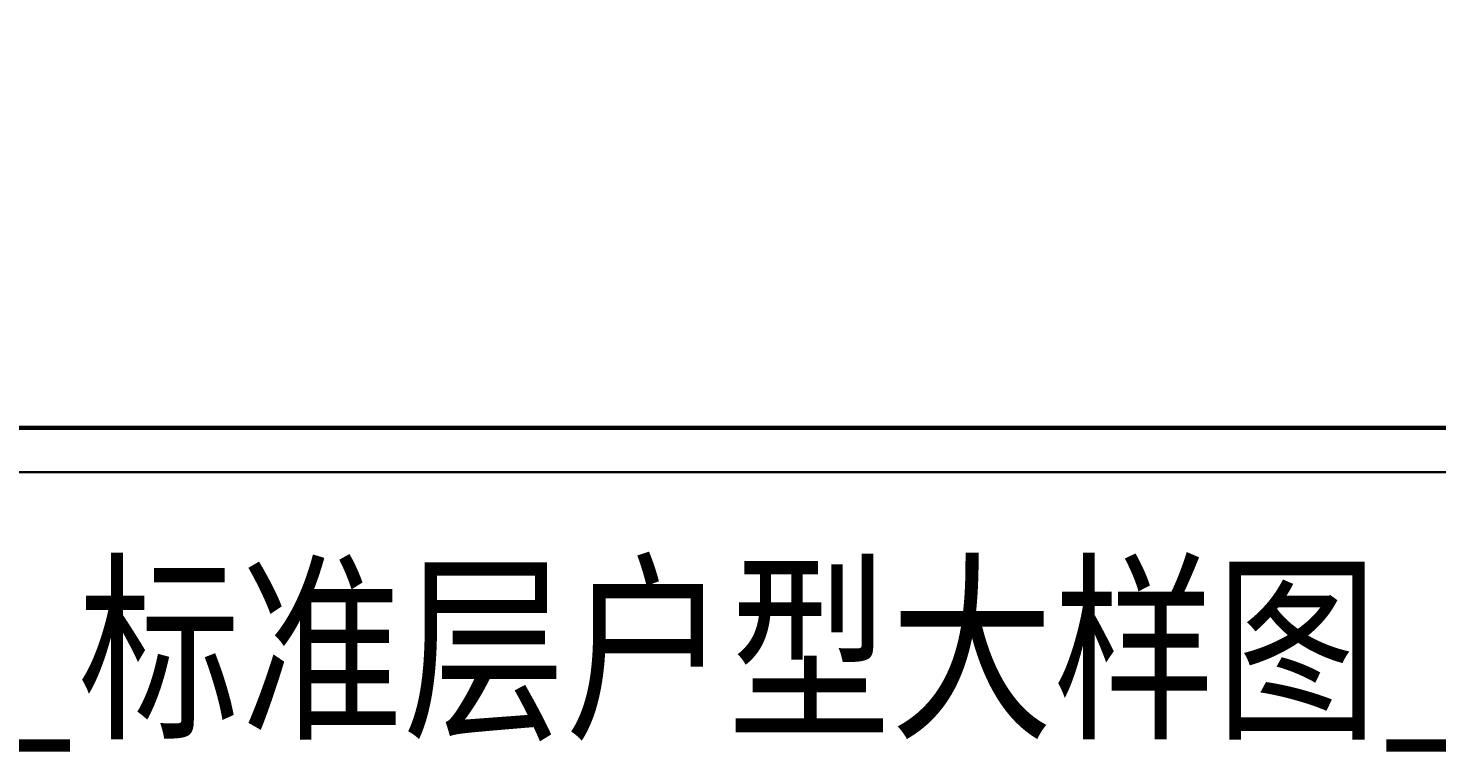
# Model space of a CAD drawing. Extents: x 27938 to 1507990, y 110129 to 923079.
# Drawn here: x 1196550 to 1212464, y 568935 to 577109 of the extents above; entities that cross this region are included whole.
import ezdxf

# ---------------------------------------------------------------- set-up
doc = ezdxf.new("R2010")
doc.units = 0
doc.header["$LTSCALE"] = 1000
doc.header["$MEASUREMENT"] = 0
for name, color, linetype in [('TWT_TITLE', 7, 'Continuous'), ('图框', 140, 'Continuous'), ('导图字', 7, 'Continuous')]:
    doc.layers.add(name, color=color, linetype=linetype)
doc.styles.add('黑体', font='simhei.ttf')

msp = doc.modelspace()

# ---------------------------------------------------------------- linework, layer by layer
at = {"layer": 'TWT_TITLE'}
msp.add_lwpolyline([(1189461.1, 572095.4), (1263011.1, 572095.4), (1263011.1, 601795.4), (1189461.1, 601795.4)], close=True, dxfattribs=at)
at = {"layer": 'TWT_TITLE', "const_width": 50}
msp.add_lwpolyline([(1190711.1, 572595.4), (1262511.1, 572595.4), (1262511.1, 601295.4), (1190711.1, 601295.4)], close=True, dxfattribs=at)
at = {"layer": '图框'}
msp.add_lwpolyline([(1189461.1, 601795.4), (1263011.1, 601795.4), (1263011.1, 572095.4), (1189461.1, 572095.4)], close=True, dxfattribs=at)
msp.add_lwpolyline([(1189461.1, 601795.4), (1263011.1, 601795.4), (1263011.1, 572095.4), (1189461.1, 572095.4)], close=True, dxfattribs=at)
at = {"layer": '图框', "const_width": 50}
msp.add_lwpolyline([(1262511.1, 572595.4), (1262511.1, 601295.4), (1190711.1, 601295.4), (1190711.1, 572595.4)], close=True, dxfattribs=at)

# ---------------------------------------------------------------- texts
at = {"layer": '导图字', "color": 1, "style": '黑体', "width": 0.8}
msp.add_text('水施_14_标准层户型大样图_A1+0.75', height=1682.363, dxfattribs=at).set_placement((1189780.6, 569257.8))

doc.saveas('drawing.dxf')
